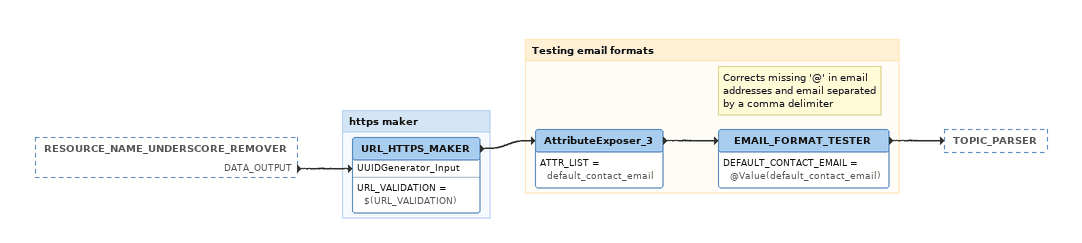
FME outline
RESOURCE_NAME_UNDERSCORE_REMOVER [outside]
    DATA_OUTPUT -> URL_HTTPS_MAKER [UUIDGenerator_Input]

Bookmark: https maker
URL_HTTPS_MAKER
    URL_VALIDATION = $(URL_VALIDATION)
    -> AttributeExposer_3

Bookmark: Testing email formats
AttributeExposer_3
    ATTR_LIST = default_contact_email
    -> EMAIL_FORMAT_TESTER
Note: Corrects missing '@' in email addresses and email separated by a comma delimiter
EMAIL_FORMAT_TESTER
    DEFAULT_CONTACT_EMAIL = @Value(default_contact_email)
    -> TOPIC_PARSER
